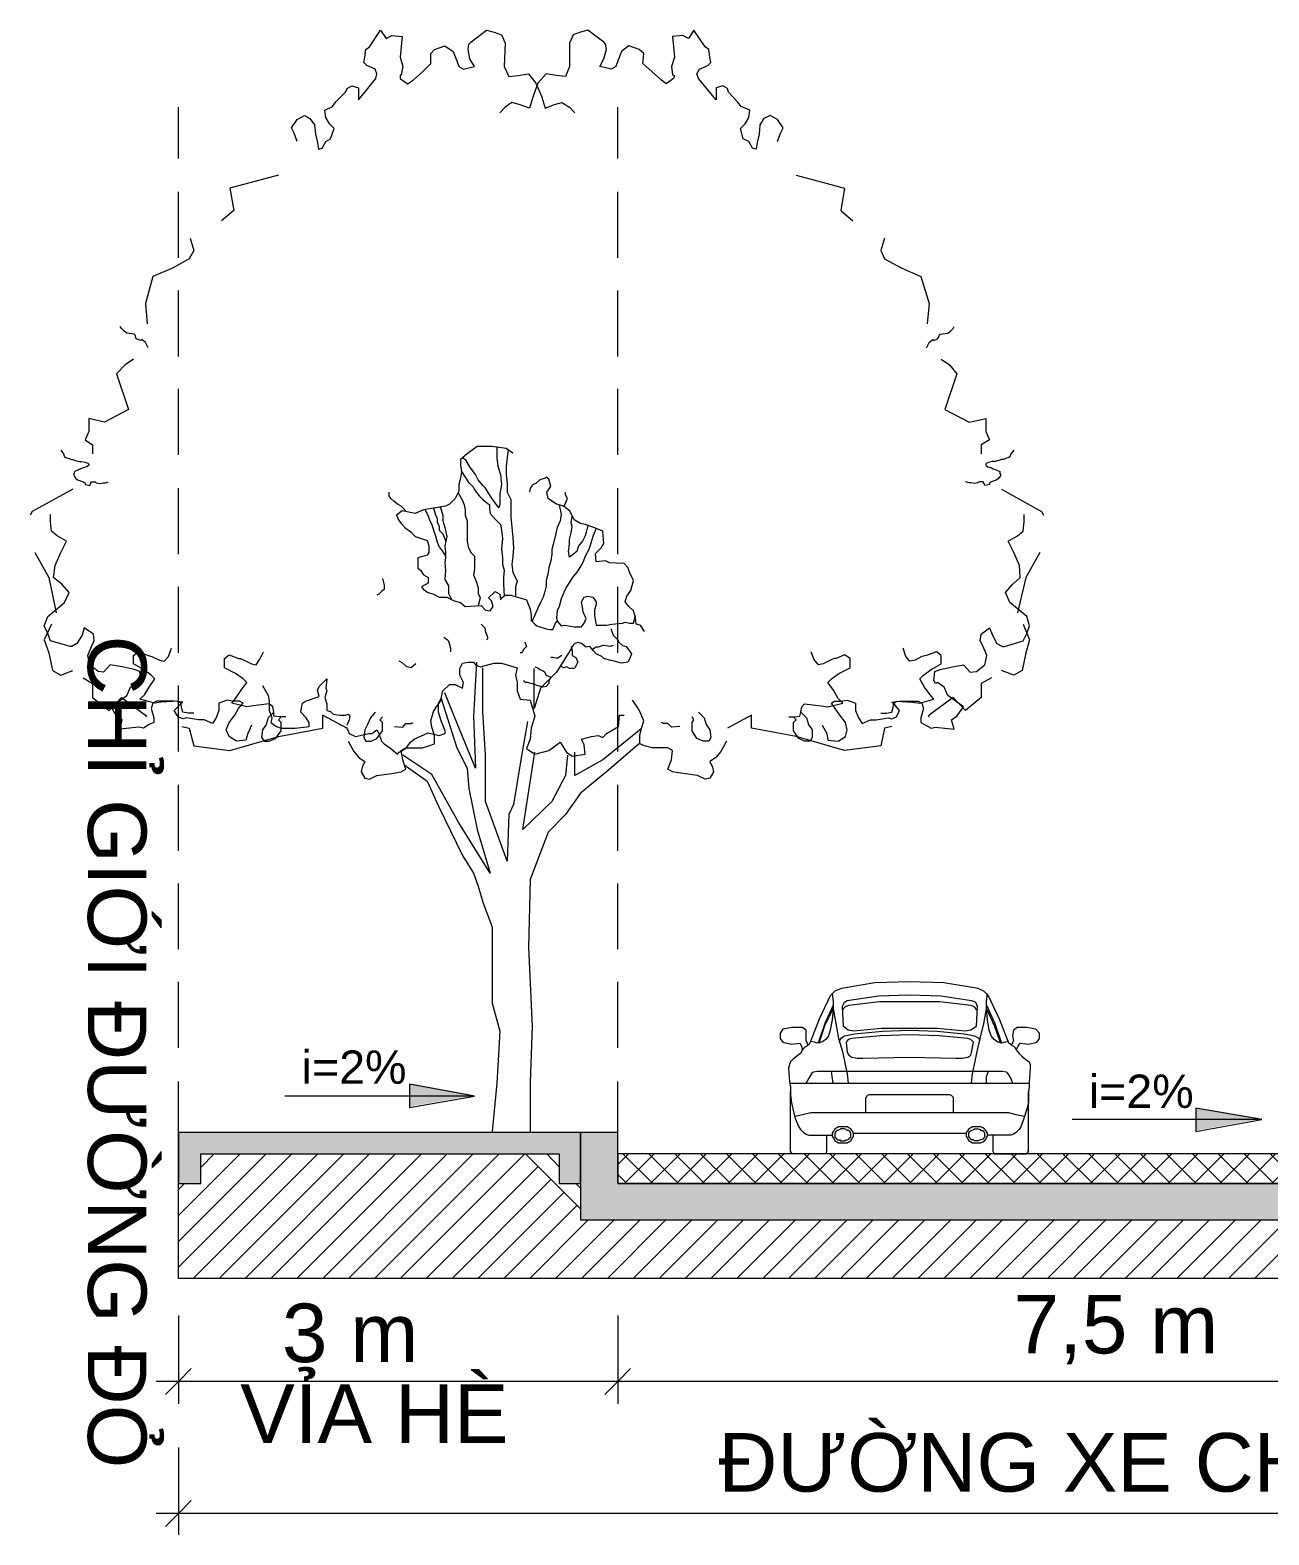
# Model space of a CAD drawing. Header units: millimetres. Extents: x 583747 to 595948, y 2304962 to 2309584.
# Drawn here: x 595587.73 to 595596.19, y 2306904.51 to 2306914.79 of the extents above; entities that cross this region are included whole.
import ezdxf

# ---------------------------------------------------------------- set-up
doc = ezdxf.new("R2010")
doc.units = ezdxf.units.MM
doc.layers.add('CPG_LU_VILLAS', color=7, linetype='Continuous', lineweight=5, true_color=0xff9d61)
doc.layers.add('PDF_Geometry', color=7, linetype='Continuous', true_color=0xeeefee)
doc.layers.add('PDF_Solid Fills', color=7, linetype='Continuous', true_color=0xffffff)
doc.layers.add('PDF_Text', color=7, linetype='Continuous')
doc.layers.add('xref.Luoi tang 1$0$KT-Kich thuoc', color=159, linetype='Continuous', lineweight=18)
doc.styles.add('PDF Arial', font='arial.ttf')

# ---------------------------------------------------------------- blocks, each defined once
blk = doc.blocks.new('1111111111111')
at = {"layer": 'PDF_Geometry', "color": 7, "lineweight": 9}
for points in [[(587221.034, 2313305.265), (587221.014, 2313305.322), (587220.995, 2313305.36), (587221.034, 2313305.417), (587221.084, 2313305.443), (587221.122, 2313305.424), (587221.154, 2313305.379), (587221.161, 2313305.316), (587221.173, 2313305.259), (587221.18, 2313305.214), (587221.205, 2313305.221), (587221.23, 2313305.265), (587221.262, 2313305.284), (587221.287, 2313305.354), (587221.256, 2313305.386), (587221.23, 2313305.43), (587221.224, 2313305.481), (587221.275, 2313305.506), (587221.3, 2313305.538), (587221.364, 2313305.602), (587221.376, 2313305.627), (587221.408, 2313305.646), (587221.453, 2313305.633), (587221.453, 2313305.583), (587221.453, 2313305.551), (587221.491, 2313305.595), (587221.573, 2313305.697), (587221.58, 2313305.729), (587221.567, 2313305.76), (587221.51, 2313305.786), (587221.491, 2313305.805), (587221.497, 2313305.843), (587221.503, 2313305.894), (587221.529, 2313305.913), (587221.605, 2313306.027), (587221.643, 2313305.97), (587221.681, 2313305.989), (587221.751, 2313305.983), (587221.738, 2313305.843), (587221.757, 2313305.779), (587221.745, 2313305.722), (587221.738, 2313305.716), (587221.738, 2313305.697), (587221.789, 2313305.659), (587221.827, 2313305.684), (587221.891, 2313305.741), (587221.948, 2313305.798), (587221.948, 2313305.868), (587221.973, 2313305.894), (587222.043, 2313305.919), (587222.1, 2313305.881), (587222.126, 2313305.817), (587222.138, 2313305.779), (587222.17, 2313305.76), (587222.246, 2313305.779), (587222.214, 2313305.83), (587222.202, 2313305.894), (587222.208, 2313305.932), (587222.221, 2313305.944), (587222.329, 2313306.027), (587222.38, 2313306.014), (587222.43, 2313305.995), (587222.456, 2313305.938), (587222.449, 2313305.779), (587222.481, 2313305.709), (587222.545, 2313305.716), (587222.614, 2313305.729), (587222.665, 2313305.665), (587222.703, 2313305.576), (587222.729, 2313305.494), (587222.792, 2313305.519), (587222.843, 2313305.532), (587222.894, 2313305.5), (587222.932, 2313305.462)], [(587224.316, 2313305.265), (587224.335, 2313305.322), (587224.354, 2313305.36), (587224.316, 2313305.417), (587224.265, 2313305.443), (587224.221, 2313305.424), (587224.195, 2313305.379), (587224.189, 2313305.316), (587224.176, 2313305.259), (587224.17, 2313305.214), (587224.145, 2313305.221), (587224.119, 2313305.265), (587224.081, 2313305.284), (587224.062, 2313305.354), (587224.094, 2313305.386), (587224.119, 2313305.43), (587224.126, 2313305.481), (587224.068, 2313305.506), (587224.043, 2313305.538), (587223.98, 2313305.602), (587223.973, 2313305.627), (587223.941, 2313305.646), (587223.897, 2313305.633), (587223.897, 2313305.583), (587223.897, 2313305.551), (587223.859, 2313305.595), (587223.776, 2313305.697), (587223.764, 2313305.729), (587223.783, 2313305.76), (587223.84, 2313305.786), (587223.859, 2313305.805), (587223.853, 2313305.843), (587223.846, 2313305.894), (587223.821, 2313305.913), (587223.745, 2313306.027), (587223.707, 2313305.97), (587223.668, 2313305.989), (587223.599, 2313305.983), (587223.611, 2313305.843), (587223.592, 2313305.779), (587223.599, 2313305.722), (587223.611, 2313305.716), (587223.605, 2313305.697), (587223.554, 2313305.659), (587223.522, 2313305.684), (587223.459, 2313305.741), (587223.395, 2313305.798), (587223.402, 2313305.868), (587223.37, 2313305.894), (587223.3, 2313305.919), (587223.249, 2313305.881), (587223.224, 2313305.817), (587223.211, 2313305.779), (587223.18, 2313305.76), (587223.103, 2313305.779), (587223.129, 2313305.83), (587223.148, 2313305.894), (587223.141, 2313305.932), (587223.129, 2313305.944), (587223.021, 2313306.027), (587222.97, 2313306.014), (587222.919, 2313305.995), (587222.894, 2313305.938), (587222.894, 2313305.779), (587222.868, 2313305.709), (587222.805, 2313305.716), (587222.735, 2313305.729), (587222.678, 2313305.665), (587222.646, 2313305.576), (587222.621, 2313305.494), (587222.551, 2313305.519), (587222.5, 2313305.532), (587222.456, 2313305.5), (587222.418, 2313305.462)], [(587220.907, 2313305.036), (587220.576, 2313304.948), (587220.602, 2313304.795), (587220.519, 2313304.725)], [(587224.443, 2313305.036), (587224.773, 2313304.948), (587224.748, 2313304.795), (587224.83, 2313304.725)], [(587220.303, 2313304.605), (587220.329, 2313304.522), (587220.297, 2313304.465), (587220.189, 2313304.402), (587220.049, 2313304.344), (587219.999, 2313304.16), (587220.011, 2313304.021)], [(587225.046, 2313304.605), (587225.021, 2313304.522), (587225.046, 2313304.465), (587225.161, 2313304.402), (587225.294, 2313304.344), (587225.351, 2313304.16), (587225.338, 2313304.021)], [(587220.018, 2313303.856), (587219.999, 2313303.894), (587219.973, 2313303.913), (587219.967, 2313303.906), (587219.935, 2313303.919), (587219.929, 2313303.944), (587219.922, 2313303.951), (587219.872, 2313303.957), (587219.853, 2313303.97), (587219.84, 2313303.983), (587219.834, 2313303.989), (587219.827, 2313304.002)], [(587225.332, 2313303.856), (587225.351, 2313303.894), (587225.376, 2313303.913), (587225.383, 2313303.906), (587225.408, 2313303.919), (587225.421, 2313303.944), (587225.427, 2313303.951), (587225.478, 2313303.957), (587225.497, 2313303.97), (587225.51, 2313303.983), (587225.516, 2313303.989), (587225.522, 2313304.002)], [(587219.916, 2313303.779), (587219.859, 2313303.741), (587219.802, 2313303.678), (587219.884, 2313303.436), (587219.719, 2313303.348), (587219.611, 2313303.373), (587219.611, 2313303.284), (587219.586, 2313303.227), (587219.637, 2313303.195), (587219.637, 2313303.132)], [(587225.434, 2313303.779), (587225.491, 2313303.741), (587225.541, 2313303.678), (587225.459, 2313303.436), (587225.624, 2313303.348), (587225.738, 2313303.373), (587225.738, 2313303.284), (587225.764, 2313303.227), (587225.707, 2313303.195), (587225.707, 2313303.132)], [(587222.507, 2313303.138), (587222.462, 2313303.17), (587222.367, 2313303.183), (587222.265, 2313303.183), (587222.195, 2313303.132), (587222.151, 2313303.094), (587222.151, 2313303.056), (587222.157, 2313303.011), (587222.151, 2313302.967), (587222.138, 2313302.922), (587222.138, 2313302.878), (587222.113, 2313302.827), (587222.075, 2313302.789), (587222.049, 2313302.776), (587221.897, 2313302.751), (587221.84, 2313302.725), (587221.751, 2313302.744), (587221.713, 2313302.713), (587221.726, 2313302.681), (587221.745, 2313302.656), (587221.77, 2313302.63), (587221.814, 2313302.598), (587221.84, 2313302.567), (587221.922, 2313302.541), (587221.935, 2313302.503), (587221.935, 2313302.459), (587221.922, 2313302.44), (587221.859, 2313302.421), (587221.859, 2313302.389), (587221.859, 2313302.351), (587221.878, 2313302.338), (587221.897, 2313302.306), (587221.929, 2313302.287), (587221.929, 2313302.249), (587221.884, 2313302.224), (587221.897, 2313302.205), (587221.929, 2313302.186), (587221.967, 2313302.173), (587222.005, 2313302.154), (587222.056, 2313302.154), (587222.107, 2313302.129), (587222.151, 2313302.116), (587222.183, 2313302.09), (587222.291, 2313302.097), (587222.322, 2313302.065), (587222.354, 2313302.059), (587222.373, 2313302.09), (587222.361, 2313302.129), (587222.341, 2313302.148), (587222.386, 2313302.192), (587222.418, 2313302.173), (587222.424, 2313302.135), (587222.437, 2313302.154), (587222.456, 2313302.167), (587222.494, 2313302.167), (587222.538, 2313302.154), (587222.557, 2313302.148), (587222.602, 2313302.135), (587222.608, 2313302.116), (587222.627, 2313302.071), (587222.634, 2313302.027), (587222.634, 2313301.995), (587222.659, 2313301.97), (587222.672, 2313301.957), (587222.735, 2313301.938), (587222.761, 2313301.932), (587222.78, 2313301.932), (587222.799, 2313301.976), (587222.811, 2313301.989), (587222.837, 2313301.957), (587222.862, 2313301.963), (587222.926, 2313301.951), (587222.951, 2313301.951), (587222.976, 2313301.951), (587222.995, 2313301.976), (587223.008, 2313302.008), (587222.989, 2313302.052), (587222.983, 2313302.084), (587222.976, 2313302.122), (587222.995, 2313302.154), (587223.021, 2313302.16), (587223.053, 2313302.154), (587223.078, 2313302.122), (587223.078, 2313302.103), (587223.072, 2313302.09), (587223.065, 2313302.065), (587223.065, 2313302.059), (587223.065, 2313302.027), (587223.072, 2313301.989), (587223.078, 2313301.963), (587223.116, 2313301.963), (587223.148, 2313301.963), (587223.186, 2313301.97), (587223.256, 2313301.976), (587223.275, 2313301.983), (587223.307, 2313301.976), (587223.332, 2313301.976), (587223.345, 2313302.027)], [(587222.399, 2313303.183), (587222.399, 2313303.106), (587222.405, 2313303.049), (587222.424, 2313302.992), (587222.43, 2313302.922), (587222.418, 2313302.859), (587222.418, 2313302.789), (587222.411, 2313302.763), (587222.361, 2313302.833), (587222.322, 2313302.897), (587222.303, 2313302.916), (587222.272, 2313302.954), (587222.253, 2313302.992), (587222.214, 2313303.043), (587222.189, 2313303.087), (587222.164, 2313303.106)], [(587219.421, 2313303.157), (587219.44, 2313303.132), (587219.446, 2313303.113), (587219.459, 2313303.106), (587219.478, 2313303.1), (587219.491, 2313303.094), (587219.503, 2313303.094), (587219.522, 2313303.087), (587219.548, 2313303.081), (587219.561, 2313303.081), (587219.586, 2313303.075), (587219.605, 2313303.068), (587219.611, 2313303.062), (587219.611, 2313303.056), (587219.599, 2313303.043), (587219.573, 2313303.036), (587219.554, 2313303.03), (587219.541, 2313303.024), (587219.516, 2313303.011), (587219.51, 2313302.998), (587219.51, 2313302.986), (587219.522, 2313302.967), (587219.535, 2313302.954), (587219.554, 2313302.948), (587219.573, 2313302.941), (587219.586, 2313302.935), (587219.586, 2313302.922), (587219.618, 2313302.916), (587219.624, 2313302.929), (587219.63, 2313302.941), (587219.656, 2313302.941), (587219.662, 2313302.935), (587219.687, 2313302.929), (587219.713, 2313302.935), (587219.726, 2313302.935), (587219.745, 2313302.941)], [(587222.475, 2313303.163), (587222.462, 2313303.049), (587222.462, 2313302.992), (587222.468, 2313302.929), (587222.468, 2313302.871), (587222.494, 2313302.821), (587222.494, 2313302.77), (587222.494, 2313302.7), (587222.5, 2313302.63), (587222.507, 2313302.56), (587222.513, 2313302.49), (587222.507, 2313302.433), (587222.5, 2313302.376), (587222.507, 2313302.325), (587222.538, 2313302.262), (587222.526, 2313302.224), (587222.526, 2313302.186), (587222.526, 2313302.16)], [(587225.929, 2313303.157), (587225.91, 2313303.132), (587225.903, 2313303.113), (587225.891, 2313303.106), (587225.872, 2313303.1), (587225.859, 2313303.094), (587225.846, 2313303.094), (587225.827, 2313303.087), (587225.802, 2313303.081), (587225.783, 2313303.081), (587225.764, 2313303.075), (587225.745, 2313303.068), (587225.738, 2313303.062), (587225.738, 2313303.056), (587225.751, 2313303.043), (587225.776, 2313303.036), (587225.789, 2313303.03), (587225.808, 2313303.024), (587225.834, 2313303.011), (587225.834, 2313302.998), (587225.84, 2313302.986), (587225.827, 2313302.967), (587225.814, 2313302.954), (587225.795, 2313302.948), (587225.776, 2313302.941), (587225.764, 2313302.935), (587225.764, 2313302.922), (587225.732, 2313302.916), (587225.726, 2313302.929), (587225.719, 2313302.941), (587225.694, 2313302.941), (587225.681, 2313302.935), (587225.662, 2313302.929), (587225.637, 2313302.935), (587225.624, 2313302.935), (587225.599, 2313302.941)], [(587222.157, 2313303.011), (587222.183, 2313302.973), (587222.208, 2313302.935), (587222.234, 2313302.909), (587222.253, 2313302.878), (587222.278, 2313302.846), (587222.303, 2313302.821), (587222.348, 2313302.783), (587222.348, 2313302.757), (587222.354, 2313302.725), (587222.392, 2313302.681), (587222.424, 2313302.649), (587222.43, 2313302.611), (587222.437, 2313302.554), (587222.43, 2313302.484), (587222.437, 2313302.421), (587222.437, 2313302.376), (587222.449, 2313302.338), (587222.443, 2313302.287), (587222.443, 2313302.243), (587222.449, 2313302.16)], [(587223.408, 2313301.919), (587223.383, 2313301.957), (587223.376, 2313301.963), (587223.351, 2313301.97), (587223.345, 2313302.014), (587223.332, 2313302.059), (587223.3, 2313302.09), (587223.275, 2313302.122), (587223.287, 2313302.16), (587223.313, 2313302.198), (587223.332, 2313302.268), (587223.307, 2313302.319), (587223.294, 2313302.357), (587223.268, 2313302.383), (587223.167, 2313302.389), (587223.141, 2313302.402), (587223.078, 2313302.395), (587223.072, 2313302.452), (587223.11, 2313302.49), (587223.129, 2313302.522), (587223.122, 2313302.605), (587223.072, 2313302.624), (587223.002, 2313302.649), (587222.97, 2313302.656), (587222.926, 2313302.681), (587222.9, 2313302.738), (587222.856, 2313302.776), (587222.805, 2313302.789), (587222.773, 2313302.808), (587222.748, 2313302.827), (587222.741, 2313302.871), (587222.767, 2313302.909), (587222.754, 2313302.96), (587222.735, 2313302.973), (587222.729, 2313302.967), (587222.691, 2313302.954), (587222.665, 2313302.929), (587222.646, 2313302.922), (587222.64, 2313302.916), (587222.627, 2313302.897), (587222.621, 2313302.871)], [(587219.503, 2313302.89), (587219.224, 2313302.738), (587219.211, 2313302.713)], [(587221.776, 2313302.744), (587221.745, 2313302.776), (587221.719, 2313302.789), (587221.694, 2313302.808), (587221.675, 2313302.827), (587221.662, 2313302.846), (587221.662, 2313302.859), (587221.662, 2313302.871)], [(587222.132, 2313302.871), (587222.164, 2313302.814), (587222.176, 2313302.783), (587222.183, 2313302.751), (587222.183, 2313302.713), (587222.195, 2313302.675), (587222.195, 2313302.636), (587222.195, 2313302.605), (587222.195, 2313302.567), (587222.195, 2313302.535), (587222.202, 2313302.497), (587222.221, 2313302.459), (587222.246, 2313302.433), (587222.246, 2313302.395), (587222.246, 2313302.344), (587222.24, 2313302.306), (587222.259, 2313302.256), (587222.272, 2313302.217), (587222.272, 2313302.179), (587222.284, 2313302.148), (587222.272, 2313302.097)], [(587222.856, 2313302.77), (587222.868, 2313302.795), (587222.881, 2313302.827), (587222.868, 2313302.852), (587222.868, 2313302.871)], [(587225.846, 2313302.89), (587226.119, 2313302.738), (587226.132, 2313302.713)], [(587221.967, 2313302.763), (587221.98, 2313302.713), (587221.992, 2313302.694), (587221.992, 2313302.668), (587222.005, 2313302.636), (587222.005, 2313302.611), (587222.03, 2313302.586), (587222.049, 2313302.541)], [(587222.011, 2313302.77), (587222.03, 2313302.713), (587222.03, 2313302.675), (587222.043, 2313302.63), (587222.056, 2313302.567), (587222.043, 2313302.503), (587222.049, 2313302.459), (587222.049, 2313302.421), (587222.043, 2313302.389), (587222.049, 2313302.338), (587222.043, 2313302.275), (587222.068, 2313302.23), (587222.068, 2313302.179), (587222.087, 2313302.141)], [(587222.824, 2313302.783), (587222.837, 2313302.719), (587222.83, 2313302.675), (587222.811, 2313302.63), (587222.799, 2313302.579), (587222.786, 2313302.522), (587222.773, 2313302.478), (587222.773, 2313302.446), (587222.767, 2313302.402), (587222.754, 2313302.357), (587222.748, 2313302.319), (587222.735, 2313302.268), (587222.735, 2313302.23), (587222.729, 2313302.198), (587222.716, 2313302.154), (587222.697, 2313302.116), (587222.678, 2313302.078), (587222.64, 2313301.989)], [(587220.722, 2313301.278), (587220.697, 2313301.221), (587220.684, 2313301.176), (587220.621, 2313301.17), (587220.57, 2313301.202), (587220.551, 2313301.246), (587220.57, 2313301.297), (587220.608, 2313301.348), (587220.634, 2313301.392), (587220.665, 2313301.43), (587220.64, 2313301.443), (587220.595, 2313301.443), (587220.557, 2313301.449), (587220.5, 2313301.43), (587220.5, 2313301.379), (587220.481, 2313301.329), (587220.456, 2313301.29), (587220.399, 2313301.316), (587220.361, 2313301.316), (587220.278, 2313301.329), (587220.253, 2313301.322), (587220.221, 2313301.335), (587220.195, 2313301.379), (587220.234, 2313301.417), (587220.253, 2313301.436), (587220.195, 2313301.443), (587220.075, 2313301.443), (587220.049, 2313301.43), (587220.037, 2313301.392), (587220.056, 2313301.329), (587220.056, 2313301.297), (587220.024, 2313301.284), (587219.986, 2313301.259), (587219.954, 2313301.265), (587219.827, 2313301.252), (587219.84, 2313301.316), (587219.802, 2313301.341), (587219.764, 2313301.405), (587219.872, 2313301.481), (587219.897, 2313301.538), (587219.941, 2313301.57), (587219.954, 2313301.563), (587219.967, 2313301.583), (587219.961, 2313301.646), (587219.922, 2313301.659), (587219.84, 2313301.678), (587219.757, 2313301.69), (587219.713, 2313301.64), (587219.675, 2313301.646), (587219.618, 2313301.69), (587219.605, 2313301.754), (587219.63, 2313301.817), (587219.649, 2313301.856), (587219.643, 2313301.9), (587219.58, 2313301.944), (587219.567, 2313301.894), (587219.529, 2313301.836), (587219.497, 2313301.817), (587219.484, 2313301.817), (587219.351, 2313301.856), (587219.332, 2313301.906), (587219.307, 2313301.957), (587219.332, 2313302.021), (587219.446, 2313302.116), (587219.478, 2313302.186), (587219.427, 2313302.243), (587219.37, 2313302.287), (587219.383, 2313302.37), (587219.421, 2313302.459), (587219.459, 2313302.535), (587219.395, 2313302.573), (587219.357, 2313302.605), (587219.351, 2313302.668), (587219.351, 2313302.719)], [(587221.91, 2313302.751), (587221.929, 2313302.706), (587221.941, 2313302.675), (587221.954, 2313302.649), (587221.967, 2313302.611), (587221.98, 2313302.573), (587221.992, 2313302.529), (587222.005, 2313302.497), (587222.024, 2313302.471), (587222.049, 2313302.433)], [(587223.021, 2313302.643), (587223.008, 2313302.598), (587223.002, 2313302.573), (587222.983, 2313302.535), (587222.957, 2313302.503), (587222.945, 2313302.465), (587222.913, 2313302.44), (587222.894, 2313302.427), (587222.887, 2313302.465), (587222.894, 2313302.516), (587222.894, 2313302.548), (587222.907, 2313302.592), (587222.913, 2313302.636), (587222.907, 2313302.662), (587222.913, 2313302.706)], [(587224.621, 2313301.278), (587224.653, 2313301.221), (587224.659, 2313301.176), (587224.729, 2313301.17), (587224.78, 2313301.202), (587224.792, 2313301.246), (587224.78, 2313301.297), (587224.741, 2313301.348), (587224.71, 2313301.392), (587224.684, 2313301.43), (587224.703, 2313301.443), (587224.748, 2313301.443), (587224.792, 2313301.449), (587224.849, 2313301.43), (587224.849, 2313301.379), (587224.868, 2313301.329), (587224.894, 2313301.29), (587224.951, 2313301.316), (587224.989, 2313301.316), (587225.072, 2313301.329), (587225.097, 2313301.322), (587225.129, 2313301.335), (587225.148, 2313301.379), (587225.116, 2313301.417), (587225.097, 2313301.436), (587225.148, 2313301.443), (587225.275, 2313301.443), (587225.3, 2313301.43), (587225.313, 2313301.392), (587225.294, 2313301.329), (587225.294, 2313301.297), (587225.319, 2313301.284), (587225.364, 2313301.259), (587225.395, 2313301.265), (587225.522, 2313301.252), (587225.503, 2313301.316), (587225.541, 2313301.341), (587225.586, 2313301.405), (587225.478, 2313301.481), (587225.453, 2313301.538), (587225.408, 2313301.57), (587225.395, 2313301.563), (587225.383, 2313301.583), (587225.389, 2313301.646), (587225.427, 2313301.659), (587225.51, 2313301.678), (587225.586, 2313301.69), (587225.63, 2313301.64), (587225.675, 2313301.646), (587225.732, 2313301.69), (587225.745, 2313301.754), (587225.719, 2313301.817), (587225.7, 2313301.856), (587225.707, 2313301.9), (587225.764, 2313301.944), (587225.783, 2313301.894), (587225.814, 2313301.836), (587225.853, 2313301.817), (587225.865, 2313301.817), (587225.992, 2313301.856), (587226.018, 2313301.906), (587226.037, 2313301.957), (587226.018, 2313302.021), (587225.903, 2313302.116), (587225.872, 2313302.186), (587225.922, 2313302.243), (587225.973, 2313302.287), (587225.967, 2313302.37), (587225.929, 2313302.459), (587225.891, 2313302.535), (587225.954, 2313302.573), (587225.992, 2313302.605), (587225.999, 2313302.668), (587225.999, 2313302.719)], [(587223.078, 2313302.624), (587223.053, 2313302.567), (587223.04, 2313302.522), (587223.027, 2313302.478), (587223.002, 2313302.433), (587222.989, 2313302.395), (587222.97, 2313302.363), (587222.945, 2313302.325), (587222.919, 2313302.294), (587222.894, 2313302.256), (587222.875, 2313302.224), (587222.856, 2313302.186), (587222.837, 2313302.141), (587222.824, 2313302.09), (587222.811, 2313302.059), (587222.805, 2313302.014), (587222.811, 2313301.989)], [(587219.243, 2313302.459), (587219.338, 2313302.287), (587219.389, 2313302.046)], [(587226.107, 2313302.459), (587226.011, 2313302.287), (587225.954, 2313302.046)], [(587221.618, 2313302.281), (587221.63, 2313302.236), (587221.63, 2313302.205), (587221.611, 2313302.192), (587221.592, 2313302.173), (587221.58, 2313302.167)], [(587219.357, 2313301.97), (587219.307, 2313301.862), (587219.338, 2313301.773), (587219.364, 2313301.652), (587219.421, 2313301.621), (587219.503, 2313301.652)], [(587222.291, 2313301.97), (587222.316, 2313301.944), (587222.322, 2313301.913), (587222.329, 2313301.9), (587222.335, 2313301.881), (587222.335, 2313301.868), (587222.329, 2313301.862)], [(587223.18, 2313301.938), (587223.18, 2313301.932), (587223.192, 2313301.894), (587223.224, 2313301.862), (587223.23, 2313301.849), (587223.256, 2313301.824), (587223.281, 2313301.817), (587223.3, 2313301.792), (587223.313, 2313301.773), (587223.319, 2313301.767), (587223.307, 2313301.735), (587223.294, 2313301.709), (587223.249, 2313301.703), (587223.199, 2313301.716), (587223.167, 2313301.722), (587223.129, 2313301.735), (587223.116, 2313301.748), (587223.078, 2313301.767), (587223.059, 2313301.786), (587223.034, 2313301.817), (587223.008, 2313301.811), (587222.976, 2313301.836), (587222.951, 2313301.843), (587222.932, 2313301.836), (587222.913, 2313301.817), (587222.907, 2313301.811), (587222.913, 2313301.786), (587222.913, 2313301.779), (587222.913, 2313301.754), (587222.938, 2313301.741), (587222.951, 2313301.709), (587222.932, 2313301.671), (587222.926, 2313301.665), (587222.919, 2313301.665), (587222.894, 2313301.665), (587222.875, 2313301.678), (587222.856, 2313301.671), (587222.843, 2313301.678), (587222.83, 2313301.684)], [(587225.992, 2313301.97), (587226.037, 2313301.862), (587226.011, 2313301.773), (587225.986, 2313301.652), (587225.929, 2313301.621), (587225.846, 2313301.652)], [(587222.037, 2313301.881), (587222.062, 2313301.862), (587222.068, 2313301.856), (587222.075, 2313301.83), (587222.081, 2313301.805), (587222.081, 2313301.779)], [(587222.589, 2313301.849), (587222.602, 2313301.817), (587222.583, 2313301.798), (587222.57, 2313301.773), (587222.557, 2313301.773)], [(587222.976, 2313301.836), (587222.976, 2313301.836)], [(587220.329, 2313301.36), (587220.291, 2313301.36), (587220.253, 2313301.367), (587220.246, 2313301.392), (587220.24, 2313301.43), (587220.221, 2313301.443), (587220.107, 2313301.436), (587220.062, 2313301.43), (587219.961, 2313301.456), (587219.992, 2313301.487), (587220.024, 2313301.538), (587220.062, 2313301.595), (587220.037, 2313301.621), (587219.986, 2313301.659), (587219.916, 2313301.697), (587219.916, 2313301.754), (587219.948, 2313301.779), (587220.005, 2313301.76), (587220.018, 2313301.754), (587220.043, 2313301.748), (587220.094, 2313301.722), (587220.126, 2313301.716), (587220.157, 2313301.748), (587220.176, 2313301.805)], [(587220.875, 2313301.367), (587220.868, 2313301.405), (587220.843, 2313301.424), (587220.735, 2313301.411), (587220.691, 2313301.405), (587220.589, 2313301.43), (587220.614, 2313301.462), (587220.653, 2313301.519), (587220.691, 2313301.57), (587220.665, 2313301.595), (587220.614, 2313301.633), (587220.538, 2313301.671), (587220.538, 2313301.735), (587220.57, 2313301.76), (587220.634, 2313301.735), (587220.646, 2313301.735), (587220.672, 2313301.722), (587220.722, 2313301.697), (587220.754, 2313301.69), (587220.78, 2313301.729), (587220.805, 2313301.779)], [(587222.913, 2313301.811), (587222.805, 2313301.64), (587222.697, 2313301.532), (587222.653, 2313301.392), (587222.653, 2313301.602), (587222.653, 2313301.665)], [(587222.843, 2313301.754), (587222.811, 2313301.735), (587222.78, 2313301.741), (587222.767, 2313301.741)], [(587223.192, 2313301.824), (587223.173, 2313301.817), (587223.129, 2313301.824), (587223.122, 2313301.824), (587223.091, 2313301.811), (587223.078, 2313301.811), (587223.053, 2313301.798)], [(587224.392, 2313301.335), (587224.43, 2313301.335), (587224.468, 2313301.341), (587224.475, 2313301.367), (587224.481, 2313301.405), (587224.5, 2313301.424), (587224.614, 2313301.411), (587224.659, 2313301.405), (587224.761, 2313301.43), (587224.729, 2313301.462), (587224.697, 2313301.519), (587224.659, 2313301.57), (587224.684, 2313301.595), (587224.735, 2313301.633), (587224.811, 2313301.671), (587224.811, 2313301.735), (587224.773, 2313301.76), (587224.716, 2313301.735), (587224.703, 2313301.735), (587224.678, 2313301.722), (587224.627, 2313301.697), (587224.595, 2313301.69), (587224.564, 2313301.729), (587224.545, 2313301.779)], [(587225.021, 2313301.36), (587225.059, 2313301.36), (587225.097, 2313301.367), (587225.103, 2313301.392), (587225.11, 2313301.43), (587225.129, 2313301.443), (587225.237, 2313301.436), (587225.287, 2313301.43), (587225.383, 2313301.456), (587225.357, 2313301.487), (587225.319, 2313301.538), (587225.287, 2313301.595), (587225.313, 2313301.621), (587225.364, 2313301.659), (587225.434, 2313301.697), (587225.434, 2313301.754), (587225.402, 2313301.779), (587225.345, 2313301.76), (587225.332, 2313301.754), (587225.3, 2313301.748), (587225.256, 2313301.722), (587225.218, 2313301.716), (587225.192, 2313301.748), (587225.173, 2313301.805)], [(587221.37, 2313301.265), (587221.383, 2313301.24), (587221.389, 2313301.221), (587221.434, 2313301.202), (587221.465, 2313301.208), (587221.522, 2313301.221), (587221.548, 2313301.221), (587221.561, 2313301.233), (587221.58, 2313301.246), (587221.592, 2313301.221), (587221.611, 2313301.17), (587221.63, 2313301.151), (587221.675, 2313301.119), (587221.719, 2313301.081), (587221.732, 2313301.094), (587221.776, 2313301.119), (587221.808, 2313301.163), (587221.834, 2313301.183), (587221.929, 2313301.227), (587222.005, 2313301.208), (587222.043, 2313301.221), (587222.049, 2313301.233), (587222.018, 2313301.309), (587221.999, 2313301.367), (587221.999, 2313301.43), (587222.018, 2313301.462), (587222.03, 2313301.513), (587222.075, 2313301.557), (587222.113, 2313301.557), (587222.164, 2313301.532), (587222.17, 2313301.57), (587222.145, 2313301.621), (587222.145, 2313301.665), (587222.164, 2313301.703), (587222.202, 2313301.709), (587222.24, 2313301.709), (587222.253, 2313301.69), (587222.284, 2313301.678), (587222.38, 2313301.703), (587222.43, 2313301.703), (587222.538, 2313301.671), (587222.526, 2313301.621), (587222.538, 2313301.57), (587222.538, 2313301.513), (587222.557, 2313301.456), (587222.627, 2313301.449), (587222.659, 2313301.341), (587222.634, 2313301.259), (587222.627, 2313301.183), (587222.602, 2313301.119), (587222.659, 2313301.081), (587222.754, 2313301.106), (587222.83, 2313301.163), (587222.875, 2313301.094), (587222.913, 2313301.068), (587223.002, 2313301.081), (587222.995, 2313301.144), (587222.976, 2313301.183), (587223.046, 2313301.202), (587223.091, 2313301.208), (587223.122, 2313301.195), (587223.148, 2313301.221), (587223.23, 2313301.271), (587223.237, 2313301.348), (587223.268, 2313301.348)], [(587221.846, 2313301.697), (587221.814, 2313301.671), (587221.783, 2313301.678), (587221.757, 2313301.703), (587221.732, 2313301.716)], [(587222.259, 2313301.709), (587222.24, 2313301.341), (587222.253, 2313300.986), (587222.107, 2313301.341), (587222.043, 2313301.5)], [(587222.608, 2313301.303), (587222.564, 2313301.056), (587222.513, 2313300.738), (587222.481, 2313300.668), (587222.468, 2313300.351), (587222.322, 2313300.757), (587222.322, 2313301.075), (587222.303, 2313301.373), (587222.303, 2313301.671)], [(587222.659, 2313301.678), (587222.678, 2313301.671), (587222.691, 2313301.659), (587222.71, 2313301.652), (587222.722, 2313301.646), (587222.735, 2313301.621), (587222.767, 2313301.608), (587222.754, 2313301.583), (587222.754, 2313301.563), (587222.735, 2313301.544), (587222.716, 2313301.538), (587222.672, 2313301.551), (587222.659, 2313301.557), (587222.634, 2313301.563), (587222.608, 2313301.57), (587222.595, 2313301.57), (587222.589, 2313301.576), (587222.583, 2313301.583)], [(587219.573, 2313301.602), (587219.637, 2313301.563), (587219.637, 2313301.468), (587219.751, 2313301.379), (587219.834, 2313301.468), (587219.999, 2313301.348), (587220.005, 2313301.335)], [(587220.799, 2313301.551), (587220.818, 2313301.513), (587220.837, 2313301.481), (587220.843, 2313301.443), (587220.843, 2313301.424), (587220.843, 2313301.379), (587220.862, 2313301.329), (587220.856, 2313301.297), (587220.894, 2313301.271), (587220.926, 2313301.259), (587220.97, 2313301.259), (587221.021, 2313301.259), (587221.116, 2313301.271), (587221.116, 2313301.297), (587221.097, 2313301.329), (587221.059, 2313301.367), (587221.065, 2313301.398), (587221.072, 2313301.43), (587221.091, 2313301.443), (587221.186, 2313301.475), (587221.173, 2313301.519), (587221.186, 2313301.544), (587221.237, 2313301.595), (587221.23, 2313301.532), (587221.237, 2313301.513), (587221.224, 2313301.468), (587221.237, 2313301.424), (587221.237, 2313301.379), (587221.262, 2313301.373), (587221.281, 2313301.354), (587221.326, 2313301.348), (587221.364, 2313301.348), (587221.383, 2313301.354), (587221.395, 2313301.341), (587221.389, 2313301.316), (587221.376, 2313301.284), (587221.376, 2313301.278)], [(587225.776, 2313301.602), (587225.707, 2313301.563), (587225.707, 2313301.468), (587225.599, 2313301.379), (587225.516, 2313301.468), (587225.351, 2313301.348), (587225.345, 2313301.335)], [(587221.383, 2313301.17), (587221.421, 2313301.1), (587221.459, 2313301.056), (587221.497, 2313301.03), (587221.478, 2313300.992), (587221.472, 2313300.96), (587221.497, 2313300.916), (587221.529, 2313300.909), (587221.58, 2313300.935), (587221.63, 2313300.941), (587221.681, 2313300.948), (587221.745, 2313300.96), (587221.776, 2313300.979), (587221.757, 2313301.043), (587221.745, 2313301.106), (587221.776, 2313301.125), (587221.84, 2313301.125), (587221.891, 2313301.125), (587221.935, 2313301.138), (587221.973, 2313301.151), (587221.973, 2313301.208), (587221.954, 2313301.265), (587221.948, 2313301.309), (587221.967, 2313301.373), (587221.986, 2313301.405), (587222.018, 2313301.449)], [(587222.018, 2313301.462), (587222.126, 2313301.125), (587222.195, 2313300.986), (587222.208, 2313300.846), (587222.265, 2313300.567), (587222.322, 2313300.376), (587222.354, 2313300.268), (587222.138, 2313300.611), (587221.954, 2313300.941), (587221.757, 2313301.075)], [(587223.967, 2313301.17), (587223.929, 2313301.1), (587223.891, 2313301.056), (587223.853, 2313301.03), (587223.872, 2313300.992), (587223.878, 2313300.96), (587223.853, 2313300.916), (587223.821, 2313300.909), (587223.77, 2313300.935), (587223.719, 2313300.941), (587223.668, 2313300.948), (587223.599, 2313300.96), (587223.567, 2313300.979), (587223.592, 2313301.043), (587223.599, 2313301.106), (587223.567, 2313301.125), (587223.51, 2313301.125), (587223.459, 2313301.125), (587223.408, 2313301.138), (587223.376, 2313301.151), (587223.376, 2313301.208), (587223.389, 2313301.265), (587223.402, 2313301.309), (587223.376, 2313301.373), (587223.357, 2313301.405), (587223.326, 2313301.449)], [(587220.246, 2313301.271), (587220.297, 2313301.259), (587220.329, 2313301.138), (587220.576, 2313301.106), (587220.907, 2313301.202), (587221.211, 2313301.259), (587221.211, 2313301.348), (587221.376, 2313301.259)], [(587220.957, 2313301.335), (587220.919, 2313301.335), (587220.875, 2313301.341), (587220.875, 2313301.367), (587220.837, 2313301.329), (587220.824, 2313301.284), (587220.799, 2313301.246), (587220.792, 2313301.195), (587220.811, 2313301.17), (587220.843, 2313301.17), (587220.887, 2313301.189), (587220.926, 2313301.24), (587220.926, 2313301.297), (587220.907, 2313301.316), (587220.926, 2313301.335)], [(587221.567, 2313301.367), (587221.535, 2313301.329), (587221.516, 2313301.284), (587221.497, 2313301.246), (587221.491, 2313301.195), (587221.503, 2313301.17), (587221.541, 2313301.17), (587221.58, 2313301.189), (587221.618, 2313301.24), (587221.618, 2313301.297), (587221.599, 2313301.316), (587221.618, 2313301.335)], [(587223.776, 2313301.367), (587223.814, 2313301.329), (587223.827, 2313301.284), (587223.853, 2313301.246), (587223.859, 2313301.195), (587223.846, 2313301.17), (587223.808, 2313301.17), (587223.764, 2313301.189), (587223.732, 2313301.24), (587223.732, 2313301.297), (587223.745, 2313301.316), (587223.732, 2313301.335)], [(587225.097, 2313301.271), (587225.046, 2313301.259), (587225.021, 2313301.138), (587224.773, 2313301.106), (587224.443, 2313301.202), (587224.138, 2313301.259), (587224.138, 2313301.348), (587223.973, 2313301.259)], [(587224.475, 2313301.367), (587224.513, 2313301.329), (587224.526, 2313301.284), (587224.551, 2313301.246), (587224.551, 2313301.195), (587224.538, 2313301.17), (587224.5, 2313301.17), (587224.462, 2313301.189), (587224.424, 2313301.24), (587224.424, 2313301.297), (587224.443, 2313301.316), (587224.424, 2313301.335)], [(587221.7, 2313301.271), (587221.757, 2313301.265), (587221.776, 2313301.29), (587221.808, 2313301.29), (587221.814, 2313301.29), (587221.827, 2313301.297)], [(587223.383, 2313301.252), (587223.122, 2313301.043), (587222.932, 2313300.935), (587222.932, 2313301.094)], [(587223.649, 2313301.271), (587223.592, 2313301.265), (587223.567, 2313301.29), (587223.541, 2313301.29), (587223.535, 2313301.29), (587223.522, 2313301.297)], [(587223.376, 2313301.157), (587223.148, 2313300.96), (587222.97, 2313300.814), (587222.868, 2313300.668), (587222.748, 2313300.548), (587222.627, 2313300.224), (587222.614, 2313299.76), (587222.64, 2313299.221), (587222.627, 2313298.84), (587222.627, 2313298.497)], [(587221.764, 2313301.011), (587221.922, 2313300.897), (587221.999, 2313300.725), (587222.164, 2313300.389), (587222.24, 2313300.268), (587222.272, 2313300.179), (587222.303, 2313300.071), (587222.367, 2313299.9), (587222.367, 2313299.735), (587222.367, 2313299.379), (587222.418, 2313299.189), (587222.399, 2313298.833), (587222.367, 2313298.503)], [(587222.881, 2313301.075), (587222.868, 2313300.935), (587222.773, 2313300.757), (587222.576, 2313300.567), (587222.659, 2313301.094)]]:
    blk.add_lwpolyline(points, dxfattribs=at)

msp = doc.modelspace()

# ---------------------------------------------------------------- hatches: boundary and pattern name
at = {"layer": 'CPG_LU_VILLAS'}
h = msp.add_hatch(dxfattribs=at)
h.set_pattern_fill('ANSI31', color=8)
h.set_pattern_definition([(45, (8368.51657, -6391.24092), (-0.088388347648, 0.088388347648), [])])
h.paths.add_polyline_path([(595588.893, 2306907.11), (595588.893, 2306906.907), (595588.741, 2306906.907), (595588.741, 2306906.259), (595602.241, 2306906.259), (595602.241, 2306906.919), (595602.088, 2306906.919), (595602.088, 2306906.957), (595601.924, 2306907.122), (595599.641, 2306907.11), (595599.641, 2306906.907), (595599.488, 2306906.907), (595599.488, 2306906.659), (595591.487, 2306906.659), (595591.487, 2306906.735), (595591.112, 2306907.11)])
h = msp.add_hatch(dxfattribs=at)
h.set_pattern_fill('ANSI37', color=8)
h.set_pattern_definition([(45, (8368.51657, -6391.24092), (-0.088388347648, 0.088388347648), []), (135, (8368.51657, -6391.24092), (-0.088388347648, -0.088388347648), [])])
h.paths.add_polyline_path([(595591.741, 2306907.11), (595591.741, 2306906.907), (595599.241, 2306906.907), (595599.241, 2306907.11)])
at = {"layer": 'PDF_Solid Fills', "transparency": 33554559}
for points in [[(595590.388, 2306907.58), (595590.356, 2306907.586), (595590.318, 2306907.586), (595590.318, 2306907.434), (595590.509, 2306907.465), (595590.541, 2306907.472), (595590.731, 2306907.503), (595590.763, 2306907.51), (595590.699, 2306907.523), (595590.661, 2306907.529), (595590.598, 2306907.542), (595590.56, 2306907.548), (595590.528, 2306907.554), (595590.49, 2306907.561), (595590.426, 2306907.573)], [(595596.108, 2306907.357), (595595.727, 2306907.421), (595595.689, 2306907.421), (595595.689, 2306907.269), (595595.727, 2306907.275), (595595.758, 2306907.281), (595595.796, 2306907.288), (595595.828, 2306907.294), (595595.866, 2306907.3), (595595.898, 2306907.307), (595595.936, 2306907.313), (595595.968, 2306907.319), (595596.006, 2306907.326), (595596.038, 2306907.332), (595596.076, 2306907.338), (595596.139, 2306907.351)], [(595591.341, 2306907.11), (595591.341, 2306906.907), (595591.487, 2306906.907), (595591.487, 2306907.256), (595588.741, 2306907.256), (595588.741, 2306906.907), (595588.893, 2306906.907), (595588.893, 2306907.11)], [(595599.241, 2306907.256), (595599.241, 2306906.907), (595591.741, 2306906.907), (595591.741, 2306907.256), (595591.487, 2306907.256), (595591.487, 2306906.659), (595599.488, 2306906.659), (595599.488, 2306907.256)]]:
    msp.add_hatch(color=7, dxfattribs=at).paths.add_polyline_path(points)

# ---------------------------------------------------------------- linework, layer by layer
at = {"layer": 'PDF_Geometry', "color": 7, "lineweight": 9}
for points in [[(595588.741, 2306913.91), (595588.741, 2306914.259)], [(595591.741, 2306913.91), (595591.741, 2306914.259)], [(595588.741, 2306913.23), (595588.741, 2306913.681)], [(595591.741, 2306913.23), (595591.741, 2306913.681)], [(595588.741, 2306912.557), (595588.741, 2306913.008)], [(595591.741, 2306912.557), (595591.741, 2306913.008)], [(595588.741, 2306911.884), (595588.741, 2306912.335)], [(595591.741, 2306911.884), (595591.741, 2306912.335)], [(595588.741, 2306911.205), (595588.741, 2306911.656)], [(595591.741, 2306911.205), (595591.741, 2306911.656)], [(595588.741, 2306910.532), (595588.741, 2306910.983)], [(595591.741, 2306910.532), (595591.741, 2306910.983)], [(595588.741, 2306909.859), (595588.741, 2306910.31)], [(595591.741, 2306909.859), (595591.741, 2306910.31)], [(595588.741, 2306909.18), (595588.741, 2306909.63)], [(595591.741, 2306909.18), (595591.741, 2306909.63)], [(595588.741, 2306908.507), (595588.741, 2306908.957)], [(595591.741, 2306908.507), (595591.741, 2306908.957)], [(595588.741, 2306907.834), (595588.741, 2306908.284)], [(595591.741, 2306907.834), (595591.741, 2306908.284)], [(595594.431, 2306907.853), (595594.425, 2306907.859), (595594.412, 2306907.865), (595594.349, 2306908.03), (595594.273, 2306908.189), (595594.241, 2306908.221), (595594.203, 2306908.24), (595593.968, 2306908.278), (595593.733, 2306908.284), (595593.498, 2306908.278), (595593.269, 2306908.24), (595593.225, 2306908.221), (595593.193, 2306908.189), (595593.117, 2306908.03), (595593.054, 2306907.865), (595593.047, 2306907.859), (595593.041, 2306907.853)], [(595593.206, 2306908.202), (595593.212, 2306908.151), (595593.212, 2306908.1), (595593.206, 2306908.024), (595593.193, 2306907.954), (595593.181, 2306907.916), (595593.162, 2306907.891), (595593.136, 2306907.872), (595593.104, 2306907.865), (595593.085, 2306907.872), (595593.06, 2306907.878)], [(595594.26, 2306908.126), (595594.317, 2306907.999), (595594.362, 2306907.865), (595594.336, 2306907.872), (595594.311, 2306907.891), (595594.292, 2306907.916), (595594.279, 2306907.954), (595594.266, 2306908.024), (595594.26, 2306908.1), (595594.26, 2306908.151), (595594.266, 2306908.202)], [(595593.212, 2306908.126), (595593.155, 2306907.999), (595593.111, 2306907.865)], [(595593.117, 2306907.865), (595593.155, 2306907.986), (595593.212, 2306908.1), (595593.231, 2306907.999), (595593.25, 2306907.897), (595593.276, 2306907.808), (595593.295, 2306907.719), (595593.308, 2306907.656), (595593.314, 2306907.592)], [(595593.276, 2306908.094), (595593.295, 2306908.113), (595593.32, 2306908.126), (595593.53, 2306908.151), (595593.733, 2306908.151), (595593.942, 2306908.151), (595594.152, 2306908.126), (595594.177, 2306908.113), (595594.19, 2306908.094)], [(595594.158, 2306907.592), (595594.165, 2306907.656), (595594.177, 2306907.719), (595594.196, 2306907.808), (595594.216, 2306907.897), (595594.241, 2306907.999), (595594.26, 2306908.1), (595594.311, 2306907.986), (595594.355, 2306907.865)], [(595593.257, 2306907.884), (595593.269, 2306907.903), (595593.289, 2306907.916), (595593.327, 2306907.923), (595593.358, 2306907.929), (595593.549, 2306907.948), (595593.733, 2306907.954), (595593.923, 2306907.948), (595594.108, 2306907.929), (595594.146, 2306907.923), (595594.177, 2306907.916), (595594.203, 2306907.903), (595594.216, 2306907.884)], [(595594.412, 2306907.878), (595594.387, 2306907.872), (595594.362, 2306907.865)], [(595593.003, 2306907.821), (595592.99, 2306907.796), (595592.965, 2306907.777), (595592.939, 2306907.757), (595592.92, 2306907.738), (595592.914, 2306907.719), (595592.908, 2306907.694), (595592.914, 2306907.599), (595592.92, 2306907.567), (595592.92, 2306907.535)], [(595594.463, 2306907.821), (595594.482, 2306907.796), (595594.501, 2306907.777), (595594.527, 2306907.757), (595594.552, 2306907.738), (595594.558, 2306907.719), (595594.558, 2306907.694), (595594.552, 2306907.599), (595594.552, 2306907.567), (595594.546, 2306907.535), (595594.546, 2306907.523), (595594.546, 2306907.51), (595594.546, 2306907.459), (595594.533, 2306907.408), (595594.514, 2306907.351), (595594.495, 2306907.294), (595594.482, 2306907.275), (595594.463, 2306907.256), (595594.444, 2306907.243), (595594.425, 2306907.237), (595594.304, 2306907.237), (595594.266, 2306907.237), (595594.266, 2306907.25), (595594.26, 2306907.262), (595594.254, 2306907.269), (595594.247, 2306907.281), (595594.235, 2306907.288), (595594.222, 2306907.294), (595594.209, 2306907.294), (595594.19, 2306907.294), (595594.177, 2306907.294), (595594.165, 2306907.294), (595594.152, 2306907.288), (595594.139, 2306907.281), (595594.133, 2306907.269), (595594.127, 2306907.262), (595594.12, 2306907.256), (595594.12, 2306907.25), (595594.12, 2306907.243), (595594.12, 2306907.237), (595594.12, 2306907.23), (595594.127, 2306907.218), (595594.133, 2306907.211), (595594.139, 2306907.199), (595594.152, 2306907.192), (595594.165, 2306907.186), (595594.177, 2306907.186), (595594.19, 2306907.186), (595594.209, 2306907.186), (595594.222, 2306907.186), (595594.235, 2306907.192), (595594.247, 2306907.199), (595594.254, 2306907.211), (595594.26, 2306907.218), (595594.266, 2306907.23), (595594.266, 2306907.237)], [(595593.028, 2306907.592), (595593.047, 2306907.624), (595593.066, 2306907.656), (595593.066, 2306907.662), (595593.079, 2306907.669), (595593.104, 2306907.675), (595593.136, 2306907.675), (595593.733, 2306907.675), (595594.336, 2306907.675), (595594.368, 2306907.675), (595594.393, 2306907.669), (595594.4, 2306907.662), (595594.406, 2306907.656), (595594.425, 2306907.624), (595594.438, 2306907.592)], [(595593.212, 2306907.592), (595593.206, 2306907.637), (595593.2, 2306907.675)], [(595594.26, 2306907.592), (595594.26, 2306907.637), (595594.273, 2306907.675)], [(595588.741, 2306907.256), (595588.741, 2306907.605)], [(595590.763, 2306907.503), (595590.318, 2306907.586), (595590.318, 2306907.427), (595590.763, 2306907.503), (595589.468, 2306907.503)], [(595591.741, 2306907.256), (595591.741, 2306907.605)], [(595592.92, 2306907.592), (595593.733, 2306907.592), (595594.552, 2306907.592)], [(595593.435, 2306907.389), (595593.435, 2306907.484), (595593.435, 2306907.491), (595593.441, 2306907.497), (595593.447, 2306907.51), (595593.46, 2306907.516), (595593.733, 2306907.516), (595594.006, 2306907.516), (595594.019, 2306907.51), (595594.031, 2306907.497), (595594.031, 2306907.491), (595594.031, 2306907.484), (595594.031, 2306907.389)], [(595594.304, 2306907.237), (595594.304, 2306907.129), (595594.311, 2306907.11), (595594.317, 2306907.11), (595594.533, 2306907.11), (595594.539, 2306907.116), (595594.546, 2306907.129), (595594.546, 2306907.535)], [(595594.52, 2306907.364), (595594.463, 2306907.377), (595594.412, 2306907.389), (595593.733, 2306907.389), (595593.06, 2306907.389), (595593.003, 2306907.377), (595592.952, 2306907.364)], [(595596.139, 2306907.345), (595595.689, 2306907.421), (595595.689, 2306907.262), (595596.139, 2306907.345), (595594.844, 2306907.345)], [(595593.352, 2306907.25), (595593.733, 2306907.25), (595594.12, 2306907.25)], [(595593.168, 2306907.237), (595593.206, 2306907.237)], [(595588.741, 2306906.005), (595588.741, 2306905.554), (595588.741, 2306905.402)], [(595591.741, 2306906.005), (595591.741, 2306905.554), (595591.741, 2306905.402)], [(595602.387, 2306905.554), (595599.241, 2306905.554), (595591.741, 2306905.554), (595588.588, 2306905.554)], [(595588.741, 2306905.103), (595588.741, 2306904.653), (595588.741, 2306904.507)], [(595602.387, 2306904.653), (595588.588, 2306904.653)]]:
    msp.add_lwpolyline(points, dxfattribs=at)
for points in [[(595593.923, 2306907.967), (595593.733, 2306907.967), (595593.542, 2306907.967), (595593.352, 2306907.948), (595593.314, 2306907.954), (595593.282, 2306907.98), (595593.276, 2306908.119), (595593.289, 2306908.145), (595593.308, 2306908.157), (595593.523, 2306908.189), (595593.733, 2306908.196), (595593.949, 2306908.189), (595594.158, 2306908.157), (595594.184, 2306908.145), (595594.196, 2306908.119), (595594.19, 2306907.98), (595594.152, 2306907.954), (595594.114, 2306907.948)], [(595593.022, 2306907.84), (595593.041, 2306907.853), (595593.028, 2306907.884), (595593.028, 2306907.916), (595593.028, 2306907.954), (595593.003, 2306907.973), (595592.933, 2306907.973), (595592.869, 2306907.961), (595592.85, 2306907.935), (595592.85, 2306907.897), (595592.869, 2306907.872), (595592.927, 2306907.859), (595592.984, 2306907.865), (595592.996, 2306907.846), (595593.003, 2306907.821)], [(595594.431, 2306907.853), (595594.45, 2306907.84), (595594.463, 2306907.821), (595594.476, 2306907.846), (595594.489, 2306907.865), (595594.546, 2306907.859), (595594.603, 2306907.872), (595594.622, 2306907.897), (595594.622, 2306907.935), (595594.596, 2306907.961), (595594.533, 2306907.973), (595594.469, 2306907.973), (595594.444, 2306907.954), (595594.438, 2306907.916), (595594.444, 2306907.884)], [(595594.152, 2306907.783), (595594.158, 2306907.802), (595594.171, 2306907.872), (595594.152, 2306907.891), (595594.133, 2306907.897), (595593.936, 2306907.916), (595593.733, 2306907.923), (595593.536, 2306907.916), (595593.339, 2306907.897), (595593.314, 2306907.891), (595593.301, 2306907.872), (595593.308, 2306907.802), (595593.32, 2306907.783), (595593.339, 2306907.77), (595593.377, 2306907.764), (595593.416, 2306907.764), (595593.733, 2306907.77), (595594.05, 2306907.764), (595594.095, 2306907.764), (595594.133, 2306907.77)], [(595593.168, 2306907.237), (595593.168, 2306907.129), (595593.162, 2306907.11), (595593.149, 2306907.11), (595592.933, 2306907.11), (595592.927, 2306907.116), (595592.92, 2306907.129), (595592.92, 2306907.535), (595592.92, 2306907.523), (595592.92, 2306907.51), (595592.927, 2306907.459), (595592.939, 2306907.408), (595592.952, 2306907.351), (595592.977, 2306907.294), (595592.99, 2306907.275), (595593.009, 2306907.256), (595593.028, 2306907.243), (595593.047, 2306907.237)], [(595599.488, 2306906.659), (595599.488, 2306906.907), (595599.641, 2306906.907), (595599.641, 2306907.11), (595602.088, 2306907.123), (595602.088, 2306906.919), (595602.241, 2306906.919), (595602.241, 2306906.259), (595588.741, 2306906.259), (595588.741, 2306906.907), (595588.893, 2306906.907), (595588.893, 2306907.11), (595591.341, 2306907.11), (595591.341, 2306906.907), (595591.487, 2306906.907), (595591.487, 2306907.256), (595588.741, 2306907.256), (595588.741, 2306906.907), (595588.893, 2306906.907), (595588.893, 2306907.11), (595591.341, 2306907.11), (595591.341, 2306906.907), (595591.487, 2306906.907), (595591.487, 2306906.659)], [(595591.487, 2306907.256), (595591.487, 2306906.659), (595599.488, 2306906.659), (595599.488, 2306907.256), (595599.241, 2306907.256), (595599.241, 2306906.907), (595591.741, 2306906.907), (595591.741, 2306907.256)], [(595593.352, 2306907.25), (595593.346, 2306907.256), (595593.346, 2306907.262), (595593.339, 2306907.269), (595593.333, 2306907.281), (595593.32, 2306907.288), (595593.308, 2306907.294), (595593.295, 2306907.294), (595593.276, 2306907.294), (595593.263, 2306907.294), (595593.25, 2306907.294), (595593.238, 2306907.288), (595593.225, 2306907.281), (595593.219, 2306907.269), (595593.212, 2306907.262), (595593.206, 2306907.25), (595593.206, 2306907.237), (595593.206, 2306907.23), (595593.212, 2306907.218), (595593.219, 2306907.211), (595593.225, 2306907.199), (595593.238, 2306907.192), (595593.25, 2306907.186), (595593.263, 2306907.186), (595593.276, 2306907.186), (595593.295, 2306907.186), (595593.308, 2306907.186), (595593.32, 2306907.192), (595593.333, 2306907.199), (595593.339, 2306907.211), (595593.346, 2306907.218), (595593.352, 2306907.23), (595593.352, 2306907.237), (595593.352, 2306907.243)], [(595593.225, 2306907.237), (595593.225, 2306907.23), (595593.225, 2306907.224), (595593.231, 2306907.218), (595593.238, 2306907.211), (595593.244, 2306907.205), (595593.257, 2306907.205), (595593.263, 2306907.199), (595593.276, 2306907.199), (595593.289, 2306907.199), (595593.301, 2306907.205), (595593.308, 2306907.205), (595593.32, 2306907.211), (595593.327, 2306907.218), (595593.333, 2306907.224), (595593.333, 2306907.23), (595593.333, 2306907.237), (595593.333, 2306907.25), (595593.327, 2306907.262), (595593.32, 2306907.269), (595593.308, 2306907.269), (595593.301, 2306907.275), (595593.289, 2306907.281), (595593.276, 2306907.281), (595593.263, 2306907.281), (595593.257, 2306907.275), (595593.244, 2306907.269), (595593.238, 2306907.269), (595593.231, 2306907.262), (595593.225, 2306907.25)], [(595594.247, 2306907.237), (595594.247, 2306907.23), (595594.247, 2306907.224), (595594.241, 2306907.218), (595594.235, 2306907.211), (595594.222, 2306907.205), (595594.216, 2306907.205), (595594.203, 2306907.199), (595594.19, 2306907.199), (595594.177, 2306907.199), (595594.171, 2306907.205), (595594.158, 2306907.205), (595594.152, 2306907.211), (595594.146, 2306907.218), (595594.139, 2306907.224), (595594.139, 2306907.23), (595594.139, 2306907.237), (595594.139, 2306907.25), (595594.146, 2306907.262), (595594.152, 2306907.269), (595594.158, 2306907.269), (595594.171, 2306907.275), (595594.177, 2306907.281), (595594.19, 2306907.281), (595594.203, 2306907.281), (595594.216, 2306907.275), (595594.222, 2306907.269), (595594.235, 2306907.269), (595594.241, 2306907.262), (595594.247, 2306907.25)], [(595599.241, 2306906.907), (595599.241, 2306907.11), (595591.741, 2306907.11), (595591.741, 2306906.907)]]:
    msp.add_lwpolyline(points, close=True, dxfattribs=at)
at = {"layer": 'PDF_Geometry', "color": 7, "lineweight": 18}
for points in [[(595602.241, 2306907.256), (595602.241, 2306906.259), (595588.741, 2306906.259), (595588.741, 2306907.256), (595588.741, 2306906.907), (595588.893, 2306906.907), (595588.893, 2306907.11), (595591.341, 2306907.11), (595591.341, 2306906.907), (595591.487, 2306906.907), (595591.487, 2306907.256), (595591.487, 2306906.659), (595599.488, 2306906.659), (595599.488, 2306907.256), (595599.241, 2306907.256), (595599.241, 2306906.907), (595591.741, 2306906.907), (595591.741, 2306907.256), (595591.487, 2306907.256), (595588.741, 2306907.256)], [(595599.241, 2306907.11), (595591.741, 2306907.11)]]:
    msp.add_lwpolyline(points, dxfattribs=at)
at = {"layer": 'PDF_Geometry', "color": 250, "lineweight": 9, "true_color": 0x3a3a3a}
for points in [[(595591.487, 2306906.735), (595591.112, 2306907.11)], [(595591.341, 2306907.021), (595591.258, 2306907.11)], [(595591.487, 2306906.875), (595591.455, 2306906.907)]]:
    msp.add_lwpolyline(points, dxfattribs=at)
at = {"layer": 'PDF_Geometry', "color": 7, "lineweight": 20}
for points in [[(595588.652, 2306905.465), (595588.741, 2306905.554), (595588.829, 2306905.643)], [(595591.652, 2306905.465), (595591.741, 2306905.554), (595591.829, 2306905.643)], [(595588.652, 2306904.564), (595588.741, 2306904.653), (595588.829, 2306904.742)]]:
    msp.add_lwpolyline(points, dxfattribs=at)

# ---------------------------------------------------------------- block references
at = {"layer": 'xref.Luoi tang 1$0$KT-Kich thuoc'}
msp.add_blockref('1111111111111', (8368.517, -6391.241), dxfattribs=at)

# ---------------------------------------------------------------- texts
at = {"layer": 'PDF_Text', "insert": (595588.117, 2306910.65), "char_height": 0.4, "attachment_point": 7, "rotation": 270, "style": 'PDF Arial'}
msp.add_mtext('CHỈ GIỚI ĐƯỜNG ĐỎ', dxfattribs=at)
at = {"layer": 'PDF_Text', "attachment_point": 7, "style": 'PDF Arial'}
for s, insert, char_height in [('i=2%', (595589.582, 2306907.586), 0.2279), ('i=2%', (595594.958, 2306907.421), 0.2279), ('7,5 m', (595594.445, 2306905.672), 0.4), ('3 m', (595589.448, 2306905.681), 0.4), ('VỈA HÈ', (595589.163, 2306905.135), 0.4), ('ĐƯỜNG XE CHẠY13,5M', (595592.428, 2306904.714), 0.4)]:
    msp.add_mtext(s, dxfattribs=dict(at, insert=insert, char_height=char_height))

doc.saveas('drawing.dxf')
